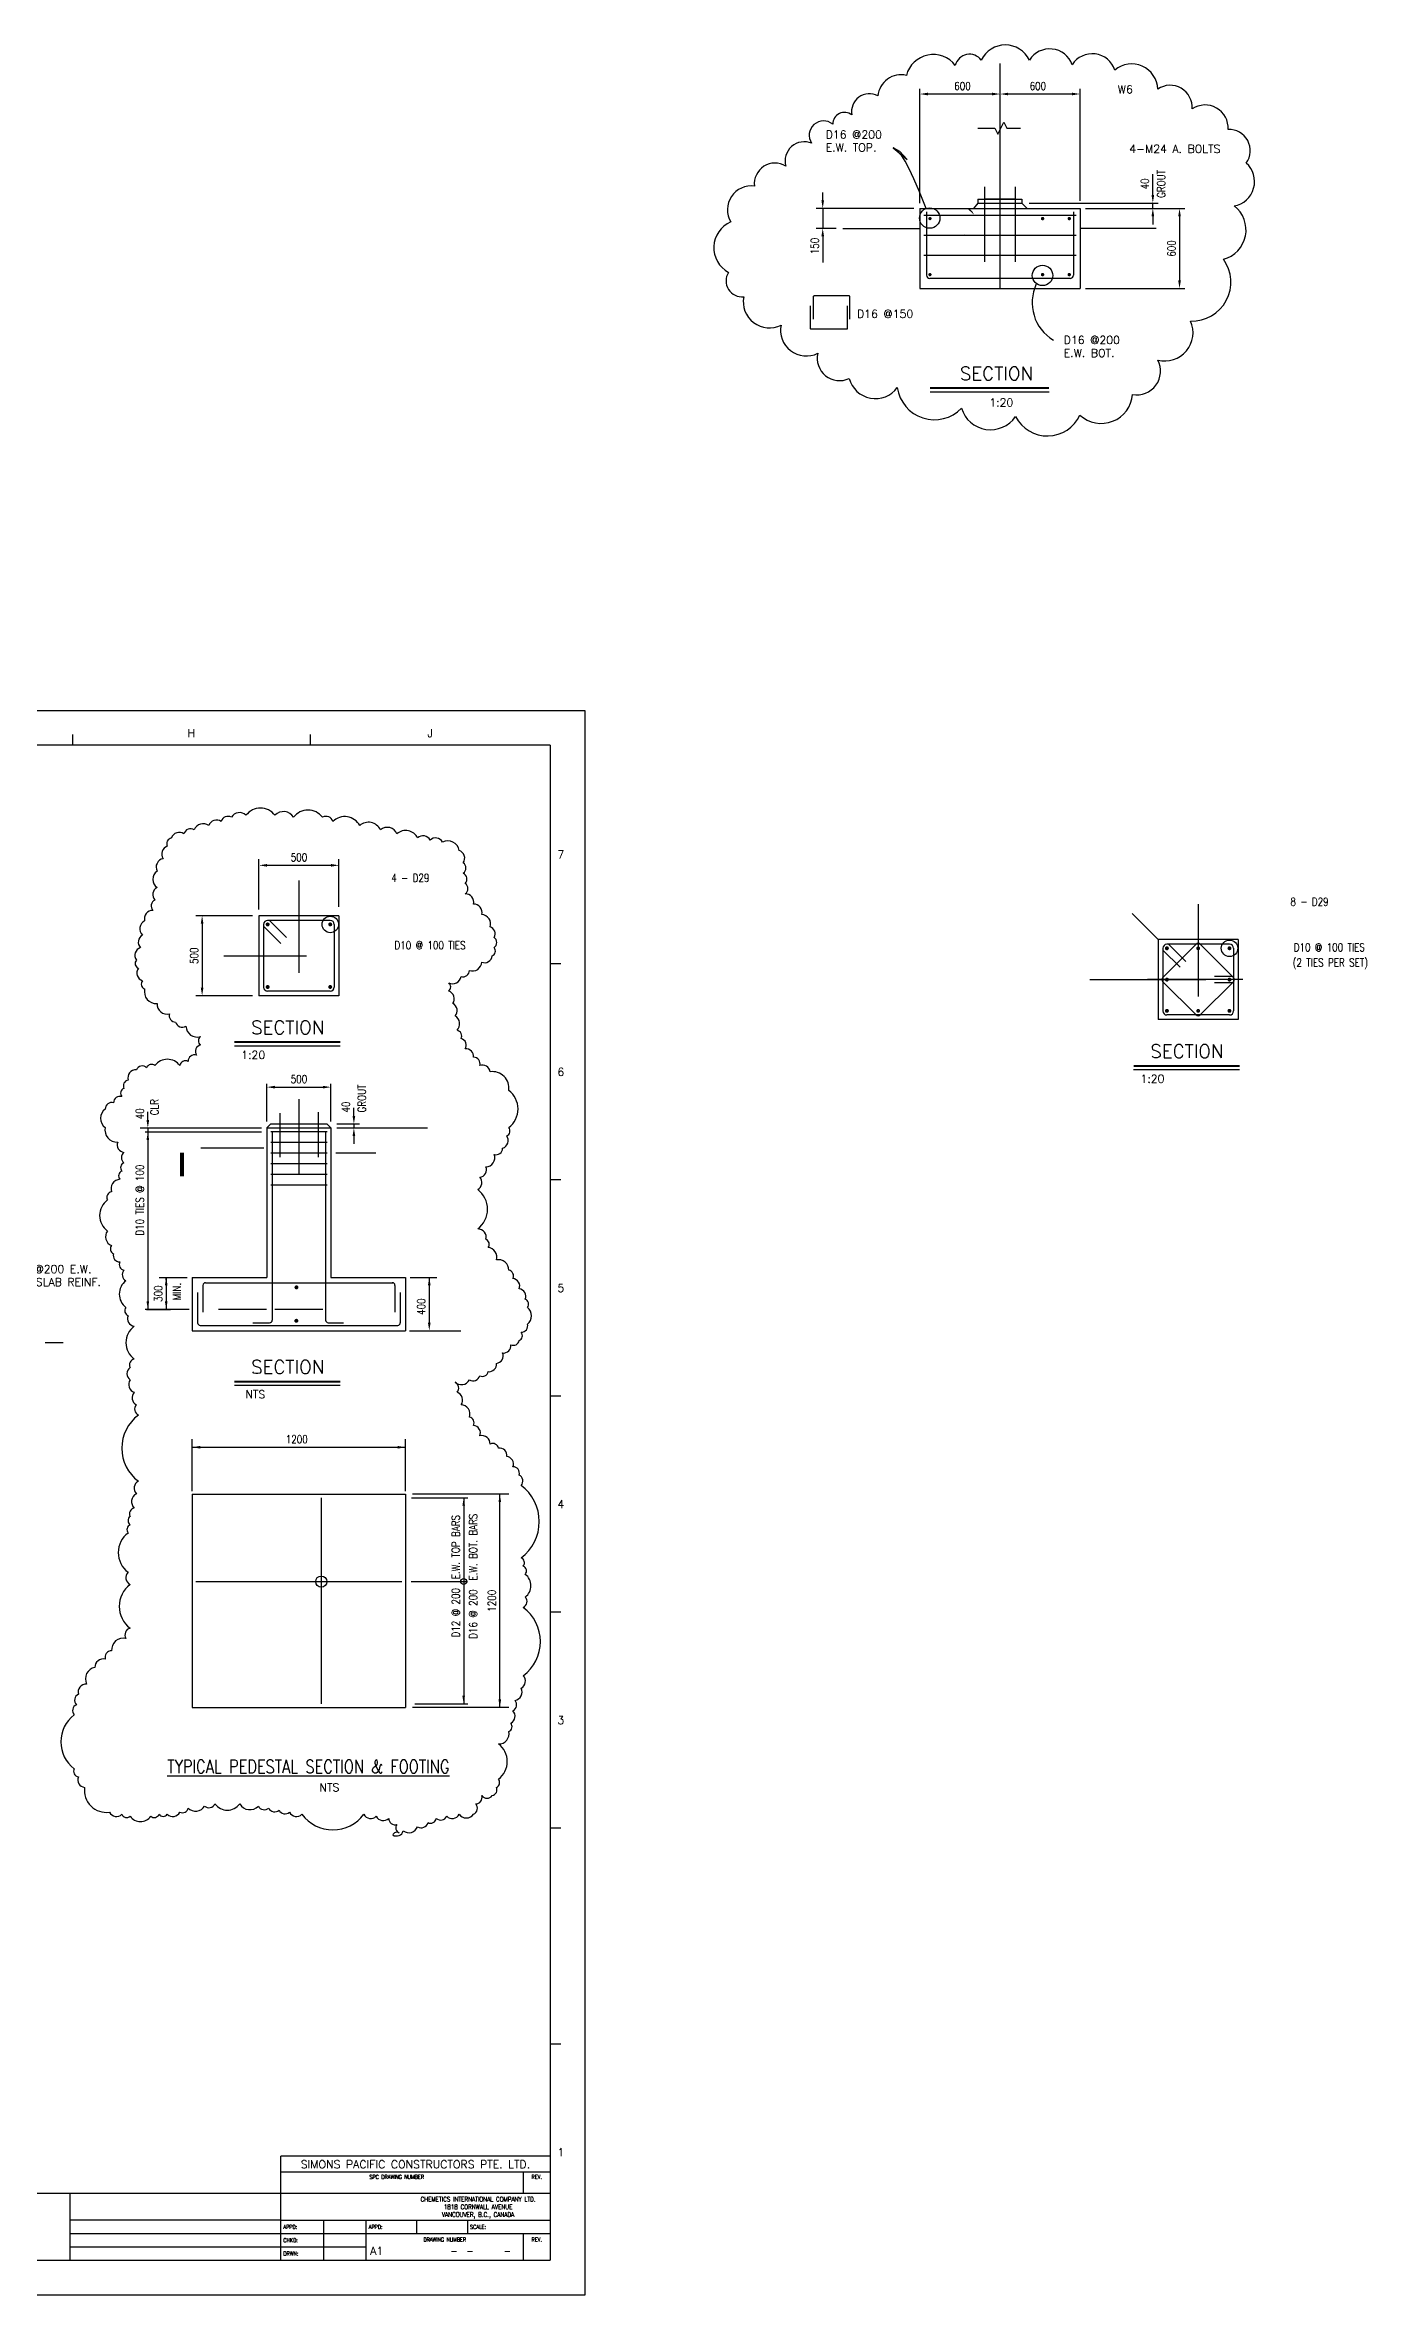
# Model space of a CAD drawing. Extents: x 0 to 22685, y 0 to 16870.
# Drawn here: x 12773 to 22685, y 0 to 16870 of the extents above; entities that cross this region are included whole.
import ezdxf
from ezdxf.enums import TextEntityAlignment as Align

# ---------------------------------------------------------------- set-up
doc = ezdxf.new("R2010")
doc.units = 0
doc.header["$LTSCALE"] = 500
doc.linetypes.add('CENTER', pattern=[0])
for name, color, linetype in [('BORDER', 7, 'CONTINUOUS'), ('CL', 7, 'CENTER'), ('CLINE', 7, 'CENTER'), ('CONC', 1, 'CONTINUOUS'), ('CUTLINE', 7, 'CONTINUOUS'), ('DIM', 6, 'CONTINUOUS'), ('REBAR', 2, 'CONTINUOUS'), ('STEEL', 1, 'CONTINUOUS'), ('STREAMS', 7, 'CONTINUOUS'), ('TEXT', 7, 'CONTINUOUS'), ('TEXTM', 1, 'CONTINUOUS')]:
    doc.layers.add(name, color=color, linetype=linetype)
doc.styles.get("Standard").update_dxf_attribs({"font": 'romans', "width": 0.8})

msp = doc.modelspace()

# ---------------------------------------------------------------- linework, layer by layer
at = {"layer": 'BORDER', "color": 0}
for p, q in [((12980, 11700), (12980, 11620)), ((14760, 11700), (14760, 11620)), ((16560, 11620), (520, 11620)), ((16560, 11620), (16560, 260)), ((16640, 9980), (16560, 9980)), ((16640, 8360), (16560, 8360)), ((16640, 6740), (16560, 6740)), ((16640, 5120), (16560, 5120)), ((16640, 3500), (16560, 3500)), ((16640, 1880), (16560, 1880)), ((14540, 260), (14540, 1040)), ((16560, 1040), (14540, 1040)), ((16560, 920), (14540, 920)), ((16360, 760), (16360, 920)), ((16560, 760), (520, 760)), ((12960, 760), (12960, 260)), ((14540, 560), (12960, 560)), ((14540, 560), (16560, 560)), ((14860, 560), (14860, 260)), ((15180, 460), (15180, 560)), ((15560, 460), (15560, 560)), ((15940, 560), (15940, 460)), ((12960, 460), (15180, 460)), ((12960, 360), (15180, 360)), ((15180, 460), (16560, 460)), ((15180, 260), (15180, 460)), ((16360, 260), (16360, 460)), ((520, 260), (16560, 260))]:
    msp.add_line(p, q, dxfattribs=at)
at = {"layer": 'BORDER', "color": 0, "const_width": 15}
for points in [[(20301, 14297), (19409, 14297)], [(14987, 9394), (14193, 9394)], [(21729, 9215), (20935, 9215)], [(14987, 6848), (14193, 6848)]]:
    msp.add_lwpolyline(points, dxfattribs=at)
at = {"layer": 'BORDER', "color": 0}
for points in [[(20301, 14267), (19409, 14267)], [(14987, 9364), (14193, 9364)], [(21729, 9185), (20935, 9185)], [(14987, 6818), (14193, 6818)]]:
    msp.add_lwpolyline(points, dxfattribs=at)
at = {"layer": 'CL', "color": 0}
for p, q in [((14677, 8966), (14677, 8406)), ((14533, 8860), (14533, 8530)), ((14821, 8869), (14821, 8530)), ((15519, 5349), (15941, 5349))]:
    msp.add_line(p, q, dxfattribs=at)
at = {"layer": 'CLINE', "color": 0}
for p, q in [((19933, 16730), (19933, 15044)), ((19818, 15807), (19818, 15244)), ((20048, 15807), (20048, 15244)), ((14677, 10606), (14677, 9914)), ((21419, 10427), (21419, 9735)), ((14115, 10041), (14734, 10041)), ((20607, 9862), (21476, 9862)), ((21755, 9862), (21038, 9862))]:
    msp.add_line(p, q, dxfattribs=at)
at = {"layer": 'CONC', "color": 0}
for p, q in [((19768, 15714), (20098, 15714)), ((19768, 15714), (19768, 15684)), ((20098, 15714), (20098, 15684)), ((19333, 15644), (19333, 15044)), ((19333, 15644), (20533, 15644)), ((19768, 15684), (20098, 15684)), ((20533, 15644), (20533, 15044)), ((18755, 15494), (19332, 15494)), ((21104, 15494), (20533, 15494)), ((19333, 15044), (20533, 15044)), ((14377, 10341), (14377, 9741)), ((14977, 10341), (14377, 10341)), ((14977, 10341), (14977, 9741)), ((21119, 10162), (21119, 9562)), ((21719, 10162), (21119, 10162)), ((21719, 10162), (21719, 9562)), ((14977, 9741), (14377, 9741)), ((21719, 9562), (21119, 9562)), ((14437, 8750), (14467, 8780)), ((14467, 8780), (14887, 8780)), ((14917, 8750), (14887, 8780)), ((14437, 8750), (14437, 7630)), ((14437, 8750), (14917, 8750)), ((14917, 8750), (14917, 7630)), ((13877, 7630), (13877, 7230)), ((13877, 7630), (14437, 7630)), ((14917, 7630), (15477, 7630)), ((15477, 7630), (15477, 7230)), ((13877, 7230), (15477, 7230)), ((13877, 6005), (13877, 4405)), ((13877, 6005), (15477, 6005)), ((15477, 6005), (15477, 4405)), ((13877, 4405), (15477, 4405))]:
    msp.add_line(p, q, dxfattribs=at)
at = {"layer": 'CUTLINE', "color": 0}
msp.add_lwpolyline([(0, 0), (0, 11880), (16820, 11880), (16820, 0)], close=True, dxfattribs=at)
msp.add_lwpolyline([(0, 0), (0, 11880), (16820, 11880), (16820, 0)], close=True, dxfattribs=at)
at = {"layer": 'DIM', "color": 0}
for p, q in [((19333, 15684), (19333, 16542)), ((19934, 16285), (19934, 16542)), ((19934, 16285), (19934, 16542)), ((20533, 15700), (20533, 16542)), ((19874, 16502), (19393, 16502)), ((20473, 16502), (19994, 16502)), ((21079, 15804), (21079, 15902)), ((18604, 15704), (18604, 15764)), ((21079, 15744), (21079, 15804)), ((19287, 15644), (18556, 15644)), ((18604, 15644), (18604, 15494)), ((19768, 15684), (19734, 15644)), ((20098, 15684), (20136, 15644)), ((20151, 15684), (21119, 15684)), ((20573, 15644), (21319, 15644)), ((21079, 15644), (21079, 15684)), ((21079, 15584), (21079, 15524)), ((21279, 15584), (21279, 15104)), ((18706, 15494), (18556, 15494)), ((18604, 15434), (18604, 15374)), ((18604, 15374), (18604, 15238)), ((20573, 15044), (21319, 15044)), ((14377, 10389), (14377, 10765)), ((14377, 10721), (14377, 10759)), ((14917, 10719), (14437, 10719)), ((14977, 10408), (14977, 10765)), ((14328, 10341), (13904, 10341)), ((21119, 10162), (20924, 10357)), ((13951, 10281), (13951, 9801)), ((14328, 9741), (13904, 9741)), ((13948, 9741), (13911, 9741)), ((14437, 8799), (14437, 9082)), ((14497, 9056), (14857, 9056)), ((14917, 8799), (14917, 9082)), ((13544, 8810), (13544, 8870)), ((14960, 8780), (15132, 8780)), ((15089, 8840), (15089, 8900)), ((15089, 8780), (15089, 8750)), ((13486, 8750), (14397, 8750)), ((13524, 8720), (14397, 8720)), ((13544, 8750), (13544, 8720)), ((13544, 8720), (13544, 8600)), ((14960, 8750), (15641, 8750)), ((15089, 8690), (15089, 8630)), ((13544, 8600), (13544, 7390)), ((13941, 8600), (14413, 8600)), ((13630, 7630), (13840, 7630)), ((13682, 7630), (13682, 7390)), ((13682, 7610), (13682, 7630)), ((15510, 7630), (15712, 7630)), ((15654, 7630), (15654, 7290)), ((13853, 7390), (13525, 7390)), ((13535, 7390), (13715, 7390)), ((14434, 7390), (14075, 7390)), ((12774, 7142), (12909, 7142)), ((15506, 7230), (15891, 7230)), ((15566, 7230), (15873, 7230)), ((13877, 6026), (13877, 6417)), ((15477, 6026), (15477, 6417)), ((13877, 6356), (15477, 6356)), ((15522, 5977), (15944, 5977)), ((16250, 6005), (15528, 6005)), ((15912, 5977), (15912, 4433)), ((16183, 4405), (16183, 6005)), ((16250, 4405), (15528, 4405)), ((15547, 4433), (15944, 4433))]:
    msp.add_line(p, q, dxfattribs=at)
for points in [[(20006, 15976, 0, 20, 0), (20045, 16021, 0, 0, 0), (20322, 16336, 0, 0, -0.120718), (20753, 16542, 0, 0, 6.934901)], [(19740, 15597, 0, 20, 0), (19702, 15643, 0, 0, 0), (19309, 15989, 0, 0, 0.155375), (19133, 16099, 0, 0, -0.69101)], [(20051, 15762, 0, 20, 0), (20099, 15797, 0, 0, 0), (20318, 15958, 0, 0, -0.147035), (20864, 16087, 0, 0, 0.031393)], [(19664, 15445, 0, 20, 0), (19645, 15388, 0, 0, 0), (19511, 14968, 0, 0, -0.251299), (19392, 14854, 0, 0, -0.837889)], [(19758, 15294, 0, 20, 0), (19723, 15246, 0, 0, 0), (19483, 14915, 0, 0, 3.502616)], [(19992, 15106, 0, 20, 0), (20014, 15050, 0, 0, 0), (20109, 14810, 0, 0, 0.327814), (20351, 14658, 0, 0, -0.036378)], [(14950, 10324, 0, 20, 0), (14987, 10372, 0, 0, 0), (15137, 10567, 0, 0, -0.294952), (15337, 10638, 0, 0, -8.57234)], [(21692, 10145, 0, 20, 0), (21729, 10193, 0, 0, 0), (21879, 10388, 0, 0, -0.294952), (22079, 10459, 0, 0, -8.57234)], [(14942, 9947, 0, 20, 0), (14987, 9986, 0, 0, 0), (15109, 10092, 0, 0, -0.299409), (15337, 10122, 0, 0, -4.374157)], [(21684, 9931, 0, 20, 0), (21729, 9971, 0, 0, 0), (21851, 10076, 0, 0, -0.299409), (22079, 10107, 0, 0, -4.374157)]]:
    msp.add_lwpolyline(points, format="xyseb", dxfattribs=at)
for points in [[(19766, 16245), (19894, 16245), (19916, 16200), (19961, 16290), (19984, 16245), (20088, 16245)], [(19379, 15644), (19379, 15644), (19330, 15768), (19288, 15866), (19252, 15942), (19222, 15999), (19196, 16039), (19173, 16067), (19152, 16086), (19133, 16099), (19238, 16012), (19183, 16070), (19133, 16099)]]:
    msp.add_lwpolyline(points, dxfattribs=at)
msp.add_lwpolyline([(15381, 3449, 0.5), (15459, 3480, 0.5), (15567, 3511, 0.5), (15645, 3542, 0.5), (15707, 3573, 0.5), (15785, 3589, 0.5), (15878, 3604, 0.5), (15986, 3604, 0.5), (16002, 3682, 0.5), (16048, 3744, 0.5), (16126, 3744, 0.5), (16157, 3806, 0.5), (16173, 3868, 0.5), (16173, 4132, 0.5), (16250, 4225, 0.5), (16266, 4287, 0.5), (16281, 4380, 0.5), (16297, 4457, 0.5), (16343, 4550, 0.5), (16359, 4643, 0.5), (16359, 5155, 0.5), (16374, 5233, 0.5), (16374, 5403, 0.5), (16359, 5465, 0.5), (16343, 5527, 0.5), (16343, 6070, 0.5), (16328, 6148, 0.5), (16281, 6210, 0.5), (16235, 6287, 0.5), (16173, 6349, 0.5), (16110, 6380, 0.5), (16033, 6442, 0.5), (15986, 6520, 0.5), (15955, 6582, 0.5), (15893, 6675, 0.5), (15862, 6768, 0.5), (15847, 6845, 0.5), (15955, 6861, 0.5), (16033, 6892, 0.5), (16095, 6923, 0.5), (16157, 6985, 0.5), (16204, 7063, 0.5), (16266, 7125, 0.5), (16328, 7156, 0.5), (16343, 7218, 0.5), (16390, 7280, 0.5), (16390, 7404, 0.5), (16374, 7466, 0.5), (16328, 7543, 0.5), (16281, 7621, 0.5), (16250, 7683, 0.5), (16157, 7760, 0.5), (16095, 7853, 0.5), (16079, 7915, 0.5), (16017, 7993, 0.5), (16017, 8288, 0.5), (16033, 8381, 0.5), (16079, 8458, 0.5), (16141, 8551, 0.5), (16204, 8598, 0.5), (16235, 8691, 0.5), (16250, 8753, 0.5), (16250, 9032, 0.5), (16110, 9171, 0.5), (16033, 9218, 0.5), (15986, 9280, 0.5), (15924, 9342, 0.5), (15893, 9420, 0.5), (15862, 9482, 0.5), (15847, 9590, 0.5), (15831, 9683, 0.5), (15800, 9776, 0.5), (15800, 9838, 0.5), (15893, 9885, 0.5), (15955, 9931, 0.5), (16048, 9993, 0.5), (16126, 10040, 0.5), (16141, 10102, 0.5), (16141, 10179, 0.5), (16110, 10257, 0.5), (16048, 10350, 0.5), (15986, 10428, 0.5), (15924, 10505, 0.5), (15924, 10583, 0.5), (15909, 10660, 0.5), (15909, 10738, 0.5), (15878, 10831, 0.5), (15754, 10893, 0.5), (15661, 10908, 0.5), (15567, 10924, 0.5), (15412, 10955, 0.5), (15288, 10986, 0.5), (15133, 11017, 0.5), (14931, 11048, 0.5), (14854, 11079, 0.5), (14637, 11079, 0.5), (14497, 11094, 0.5), (14280, 11094, 0.5), (14171, 11079, 0.5), (14094, 11048, 0.5), (14001, 11017, 0.5), (13892, 10986, 0.5), (13815, 10955, 0.5), (13721, 10924, 0.5), (13690, 10862, 0.5), (13659, 10769, 0.5), (13613, 10676, 0.5), (13613, 10552, 0.5), (13597, 10459, 0.5), (13582, 10381, 0.5), (13520, 10303, 0.5), (13504, 10195, 0.5), (13489, 10102, 0.5), (13458, 10009, 0.5), (13473, 9947, 0.5), (13504, 9854, 0.5), (13520, 9792, 0.5), (13613, 9683, 0.5), (13706, 9606, 0.5), (13752, 9544, 0.5), (13830, 9513, 0.5), (13939, 9435, 0.5), (13939, 9373, 0.5), (13908, 9296, 0.5), (13846, 9249, 0.5), (13784, 9218, 0.5), (13597, 9218, 0.5), (13535, 9202, 0.5), (13458, 9187, 0.5), (13396, 9109, 0.5), (13365, 9047, 0.5), (13349, 8985, 0.5), (13287, 8939, 0.5), (13225, 8892, 0.5), (13225, 8753, 0.5), (13318, 8644, 0.5), (13365, 8567, 0.5), (13365, 8489, 0.5), (13349, 8427, 0.5), (13334, 8365, 0.5), (13272, 8272, 0.5), (13241, 8210, 0.5), (13241, 7977, 0.5), (13272, 7869, 0.5), (13287, 7807, 0.5), (13334, 7745, 0.5), (13365, 7683, 0.5), (13380, 7605, 0.5), (13380, 7404, 0.5), (13396, 7342, 0.5), (13442, 7264, 0.5), (13442, 7016, 0.5), (13411, 6954, 0.5), (13411, 6861, 0.5), (13442, 6768, 0.5), (13458, 6675, 0.5), (13473, 6597, 0.5), (13473, 6101, 0.5), (13458, 6008, 0.5), (13442, 5899, 0.5), (13411, 5837, 0.5), (13411, 5775, 0.5), (13396, 5713, 0.5), (13396, 5419, 0.5), (13411, 5326, 0.5), (13411, 5000, 0.5), (13380, 4923, 0.5), (13272, 4830, 0.5), (13225, 4767, 0.5), (13147, 4705, 0.5), (13085, 4581, 0.5), (13023, 4504, 0.5), (13008, 4426, 0.5), (12992, 4349, 0.5), (12992, 3946, 0.5), (13023, 3884, 0.5), (13070, 3806, 0.5), (13256, 3620, 0.5), (13349, 3604, 0.5), (13411, 3589, 0.5), (13566, 3589, 0.5), (13628, 3604, 0.5), (13690, 3604, 0.5), (13784, 3620, 0.5), (13846, 3651, 0.5), (13970, 3666, 0.5), (14047, 3682, 0.5), (14233, 3682, 0.5), (14373, 3666, 0.5), (14451, 3651, 0.5), (14528, 3635, 0.5), (14606, 3620, 0.5), (14699, 3604, 0.5), (15164, 3604, 0.5), (15257, 3589, 0.5), (15350, 3573, 0.5), (15412, 3527, 0.5), (15428, 3465, 0.5)], format="xyb", close=True, dxfattribs=at)
for centre, radius in [((19406, 15572), 76.6), ((20252, 15142), 76.6), ((14912, 10276), 61.9), ((21654, 10097), 61.9), ((15912, 5349), 22)]:
    msp.add_circle(centre, radius, dxfattribs=at)
msp.add_arc((20501, 14938), 327, 154.6647, 239.1579, dxfattribs=at)
for points in [[(19393, 16512), (19393, 16492), (19333, 16502)], [(19874, 16512), (19874, 16492), (19934, 16502)], [(19994, 16512), (19994, 16492), (19934, 16502)], [(20473, 16512), (20473, 16492), (20533, 16502)], [(18594, 15704), (18614, 15704), (18604, 15644)], [(21069, 15744), (21089, 15744), (21079, 15684)], [(21069, 15584), (21089, 15584), (21079, 15644)], [(21269, 15584), (21289, 15584), (21279, 15644)], [(18594, 15434), (18614, 15434), (18604, 15494)], [(21269, 15104), (21289, 15104), (21279, 15044)], [(14437, 10729), (14437, 10709), (14377, 10719)], [(14917, 10729), (14917, 10709), (14977, 10719)], [(13941, 10281), (13961, 10281), (13951, 10341)], [(13941, 9801), (13961, 9801), (13951, 9741)], [(14497, 9066), (14497, 9046), (14437, 9056)], [(14857, 9066), (14857, 9046), (14917, 9056)], [(13534, 8810), (13554, 8810), (13544, 8750)], [(15079, 8840), (15099, 8840), (15089, 8780)], [(13534, 8660), (13554, 8660), (13544, 8720)], [(15079, 8690), (15099, 8690), (15089, 8750)], [(13672, 7570), (13692, 7570), (13682, 7630)], [(15644, 7570), (15664, 7570), (15654, 7630)], [(13534, 7450), (13554, 7450), (13544, 7390)], [(13672, 7450), (13692, 7450), (13682, 7390)], [(15644, 7290), (15664, 7290), (15654, 7230)], [(13937, 6366), (13937, 6346), (13877, 6356)], [(15417, 6366), (15417, 6346), (15477, 6356)], [(15902, 5917), (15922, 5917), (15912, 5977)], [(16173, 5945), (16193, 5945), (16183, 6005)], [(15902, 4493), (15922, 4493), (15912, 4433)], [(16173, 4465), (16193, 4465), (16183, 4405)]]:
    msp.add_solid(points, dxfattribs=at)
at = {"layer": 'REBAR', "color": 0}
for p, q in [((19363, 15594), (20503, 15594)), ((19383, 15619), (19383, 15144)), ((20483, 15619), (20483, 15144)), ((19363, 15444), (20503, 15444)), ((19363, 15294), (20503, 15294)), ((20458, 15119), (19408, 15119)), ((14912, 10306), (14442, 10306)), ((14455, 10306), (14584, 10177)), ((14412, 10276), (14412, 9806)), ((14412, 10263), (14541, 10134)), ((14942, 10276), (14942, 9806)), ((21403, 10127), (21154, 9878)), ((21654, 10127), (21184, 10127)), ((21197, 10127), (21326, 9998)), ((21435, 10127), (21684, 9878)), ((21154, 10097), (21154, 9627)), ((21154, 10084), (21283, 9955)), ((21684, 10097), (21684, 9627)), ((21154, 9846), (21403, 9597)), ((21684, 9846), (21435, 9597)), ((21677, 9885), (21541, 9885)), ((21677, 9839), (21541, 9839)), ((14912, 9776), (14442, 9776)), ((21654, 9597), (21184, 9597)), ((14889, 8720), (14465, 8720)), ((14889, 8640), (14465, 8640)), ((14477, 8720), (14477, 7310)), ((14877, 8720), (14877, 7310)), ((14889, 8560), (14465, 8560)), ((14889, 8480), (14465, 8480)), ((14889, 8400), (14465, 8400)), ((14889, 8320), (14465, 8320)), ((13917, 7517), (13917, 7290)), ((13957, 7570), (13957, 7368)), ((13977, 7590), (15380, 7590)), ((15397, 7570), (15397, 7368)), ((15437, 7517), (15437, 7290)), ((13937, 7270), (15418, 7270)), ((14330, 7290), (14457, 7290)), ((14857, 7390), (14497, 7390)), ((14897, 7290), (15012, 7290)), ((14844, 5977), (14844, 4433)), ((13905, 5349), (15449, 5349))]:
    msp.add_line(p, q, dxfattribs=at)
for points, const_width in [([(19402, 15568, 1), (19414, 15568, 1)], 12.5), ([(20246, 15568, 1), (20259, 15568, 1)], 12.5), ([(20446, 15568, 1), (20459, 15568, 1)], 12.5), ([(19402, 15148, 1), (19414, 15148, 1)], 12.5), ([(20246, 15148, 1), (20259, 15148, 1)], 12.5), ([(20446, 15148, 1), (20459, 15148, 1)], 12.5), ([(14435, 10276, 1), (14450, 10276, 1)], 14.5), ([(14904, 10276, 1), (14919, 10276, 1)], 14.5), ([(21177, 10097, 1), (21192, 10097, 1)], 14.5), ([(21412, 10097, 1), (21426, 10097, 1)], 14.5), ([(21646, 10097, 1), (21661, 10097, 1)], 14.5), ([(14435, 9807, 1), (14450, 9807, 1)], 14.5), ([(14904, 9807, 1), (14919, 9807, 1)], 14.5), ([(21177, 9862, 1), (21192, 9862, 1)], 14.5), ([(21646, 9862, 1), (21661, 9862, 1)], 14.5), ([(21177, 9628, 1), (21192, 9628, 1)], 14.5), ([(21412, 9628, 1), (21426, 9628, 1)], 14.5), ([(21646, 9628, 1), (21661, 9628, 1)], 14.5), ([(14651, 7555, 1), (14666, 7555, 1)], 15), ([(14650, 7304, 1), (14665, 7304, 1)], 15)]:
    msp.add_lwpolyline(points, format="xyb", close=True, dxfattribs=dict(at, const_width=const_width))
for points in [[(18788, 14913), (18788, 14744, -0.414214), (18782, 14738), (18519, 14738, -0.414214), (18513, 14744), (18513, 14913)], [(18808, 14813), (18808, 14981, 0.414214), (18802, 14988), (18539, 14988, 0.414214), (18533, 14981), (18533, 14813)]]:
    msp.add_lwpolyline(points, format="xyb", dxfattribs=at)
for centre, radius, start, end in [((19408, 15144), 25, 180, 270), ((20458, 15144), 25, 270, 0), ((14442, 10276), 30, 90, 180), ((14912, 10276), 30, 0, 90), ((21184, 10097), 30, 90, 180), ((21419, 10111), 22.5, 45, 135), ((21654, 10097), 30, 0, 90), ((14442, 9806), 30, 180, 270), ((14912, 9806), 30, 270, 0), ((21170, 9862), 22.5, 135, 225), ((21668, 9862), 22.5, 315, 45), ((21184, 9627), 30, 180, 270), ((21654, 9627), 30, 270, 0), ((21419, 9613), 22.5, 225, 315), ((13977, 7570), 20, 90, 180), ((15377, 7570), 20, 0, 90), ((13937, 7290), 20, 180, 270), ((14457, 7310), 20, 270, 0), ((14897, 7310), 20, 180, 270), ((15417, 7290), 20, 270, 0)]:
    msp.add_arc(centre, radius, start, end, dxfattribs=at)
at = {"layer": 'STEEL', "color": 0}
msp.add_line((20041, 15714), (19825, 15714), dxfattribs=at)
at = {"layer": 'TEXT', "color": 0}
msp.add_lwpolyline([(20474, 16722, 0.625), (20154, 16757, 0.625), (19793, 16757, 0.625), (19598, 16717, 0.625), (19231, 16642, 0.454735), (19017, 16488, 0.625), (18822, 16345, 0.625), (18679, 16276, 0.865079), (18521, 16133, 0.625), (18327, 15961, 0.625), (18092, 15812, 0.625), (17914, 15543, 0.625), (17897, 15165, 0.625), (18012, 14982, 0.625), (18292, 14770, 0.625), (18567, 14558, 0.625), (18802, 14369, 0.625), (19163, 14301, 0.625), (19644, 14146, 0.625), (20050, 14083, 0.625), (20532, 14095, 0.625), (20927, 14249, 0.625), (21116, 14507, 0.625), (21362, 14799, 0.625), (21608, 15263, 0.625), (21689, 15663, 0.625), (21780, 15984, 0.625), (21643, 16236, 0.625), (21374, 16390, 0.625), (21116, 16539, 0.625), (20795, 16682, 0.625)], format="xyb", close=True, dxfattribs=at)
msp.add_circle((14844, 5349), 41.6, dxfattribs=at)
at = {"layer": 'TEXTM', "color": 0}
msp.add_lwpolyline([(13801, 8387, 30, 30, 0), (13801, 8564, 0, 0, 0), (14056, 8564, 0, 0, 0)], format="xyseb", dxfattribs=at)
msp.add_lwpolyline([(14954, 8564), (15253, 8564)], dxfattribs=at)

# ---------------------------------------------------------------- texts
at = {"layer": 'BORDER', "color": 0}
for p in [(20181, 14327), (14867, 9424), (21609, 9245), (14867, 6878)]:
    msp.add_text('SECTION', height=100, dxfattribs=at).set_placement(p, align=Align.BOTTOM_RIGHT)
for s, p in [('1:20', (20033, 14219)), ('1:20', (14424, 9328)), ('1:20', (21166, 9149)), ('NTS', (14424, 6783)), ('NTS', (14980, 3836))]:
    msp.add_text(s, height=60, dxfattribs=at).set_placement(p, align=Align.TOP_RIGHT)
for s, p in [('H', (13870, 11680)), ('J', (15660, 11680)), ('7', (16640, 10770)), ('6', (16640, 9140)), ('5', (16640, 7520)), ('4', (16640, 5900)), ('3', (16640, 4280)), ('1', (16640, 1040)), ('A1', (15260, 300))]:
    msp.add_text(s, height=60, dxfattribs=at).set_placement(p, align=Align.CENTER)
for s, height, width, p in [('SPC DRAWING NUMBER', 30, 0.8, (15410, 870)), ('REV.', 30, 0.8, (16460, 870)), ('CHEMETICS INTERNATIONAL COMPANY LTD.', 35, 0.75, (16020, 700)), ('1818 CORNWALL AVENUE', 35, 0.75, (16020, 643)), ('VANCOUVER, B.C., CANADA', 35, 0.75, (16020, 585)), ('DRAWING NUMBER', 30, 0.8, (15770, 400)), ('REV.', 30, 0.8, (16460, 400)), ('-', 60, 0.8, (15840, 300)), ('-', 60, 0.8, (15960, 300)), ('-', 60, 0.8, (16240, 300))]:
    msp.add_text(s, height=height, dxfattribs=dict(at, width=width)).set_placement(p, align=Align.CENTER)
at = {"layer": 'BORDER', "color": 0, "width": 0.8}
for s, p in [('APPD:', (14560, 495)), ('APPD:', (15200, 495)), ('SCALE:', (15960, 495)), ('CHKD:', (14560, 395)), ('DRWN:', (14560, 295))]:
    msp.add_text(s, height=30, dxfattribs=at).set_placement(p)
at = {"layer": 'DIM', "color": 0, "width": 0.8}
for s, p in [('600', (19652, 16562)), ('600', (20217, 16562)), ('1200 ', (14677, 6416))]:
    msp.add_text(s, height=60, dxfattribs=at).set_placement(p, align=Align.MIDDLE)
for s, p in [('40', (21019, 15828)), ('150', (18544, 15362)), ('600', (21219, 15344)), ('500', (13891, 10041)), ('40', (13484, 8856)), ('300', (13622, 7508))]:
    msp.add_text(s, height=60, rotation=90, dxfattribs=at).set_placement(p, align=Align.MIDDLE_CENTER)
for s, p in [('GROUT', (21142, 15828)), ('CLR', (13594, 8906)), ('40 ', (15029, 8923)), ('GROUT', (15148, 8971)), ('D10 TIES @ 100', (13484, 8209)), ('MIN.', (13761, 7523)), ('400', (15594, 7410)), ('D12 @ 200  E.W. TOP BARS', (15852, 5389)), ('D16 @ 200  E.W. BOT. BARS', (15983, 5389)), ('1200', (16123, 5205))]:
    msp.add_text(s, height=60, rotation=90, dxfattribs=at).set_placement(p, align=Align.MIDDLE)
for p in [(14677, 10779), (14677, 9116)]:
    msp.add_text('500', height=60, dxfattribs=at).set_placement(p, align=Align.MIDDLE_CENTER)
at = {"layer": 'STREAMS', "color": 0}
msp.add_text('SIMONS PACIFIC CONSTRUCTORS PTE. LTD.', height=60, dxfattribs=at).set_placement((15550, 950), align=Align.CENTER)
at = {"layer": 'TEXT', "color": 0}
for s, p in [('W6', (20816, 16507)), ('D16 @200', (18626, 16168)), ('E.W. TOP.', (18626, 16071)), ('4-M24 A. BOLTS', (20902, 16061)), ('D16 @150', (18861, 14824)), ('D16 @200', (20411, 14628)), ('E.W. BOT.', (20411, 14530)), ('TYP. SLAB REINF.', (12496, 7565)), ('D16 @200 E.W.', (12496, 7662))]:
    msp.add_text(s, height=60, dxfattribs=at).set_placement(p)
at = {"layer": 'TEXT', "color": 0, "width": 0.8}
for s, p in [('4 - D29', (15512, 10625)), ('8 - D29', (22254, 10446)), ('D10 @ 100 TIES', (15660, 10120)), ('D10 @ 100 TIES', (22402, 10104)), ('(2 TIES PER SET)', (22410, 9986))]:
    msp.add_text(s, height=60, dxfattribs=at).set_placement(p, align=Align.MIDDLE)
msp.add_text('%%UTYPICAL PEDESTAL SECTION & FOOTING', height=100, dxfattribs=at).set_placement((13690, 3912))

doc.saveas('drawing.dxf')
